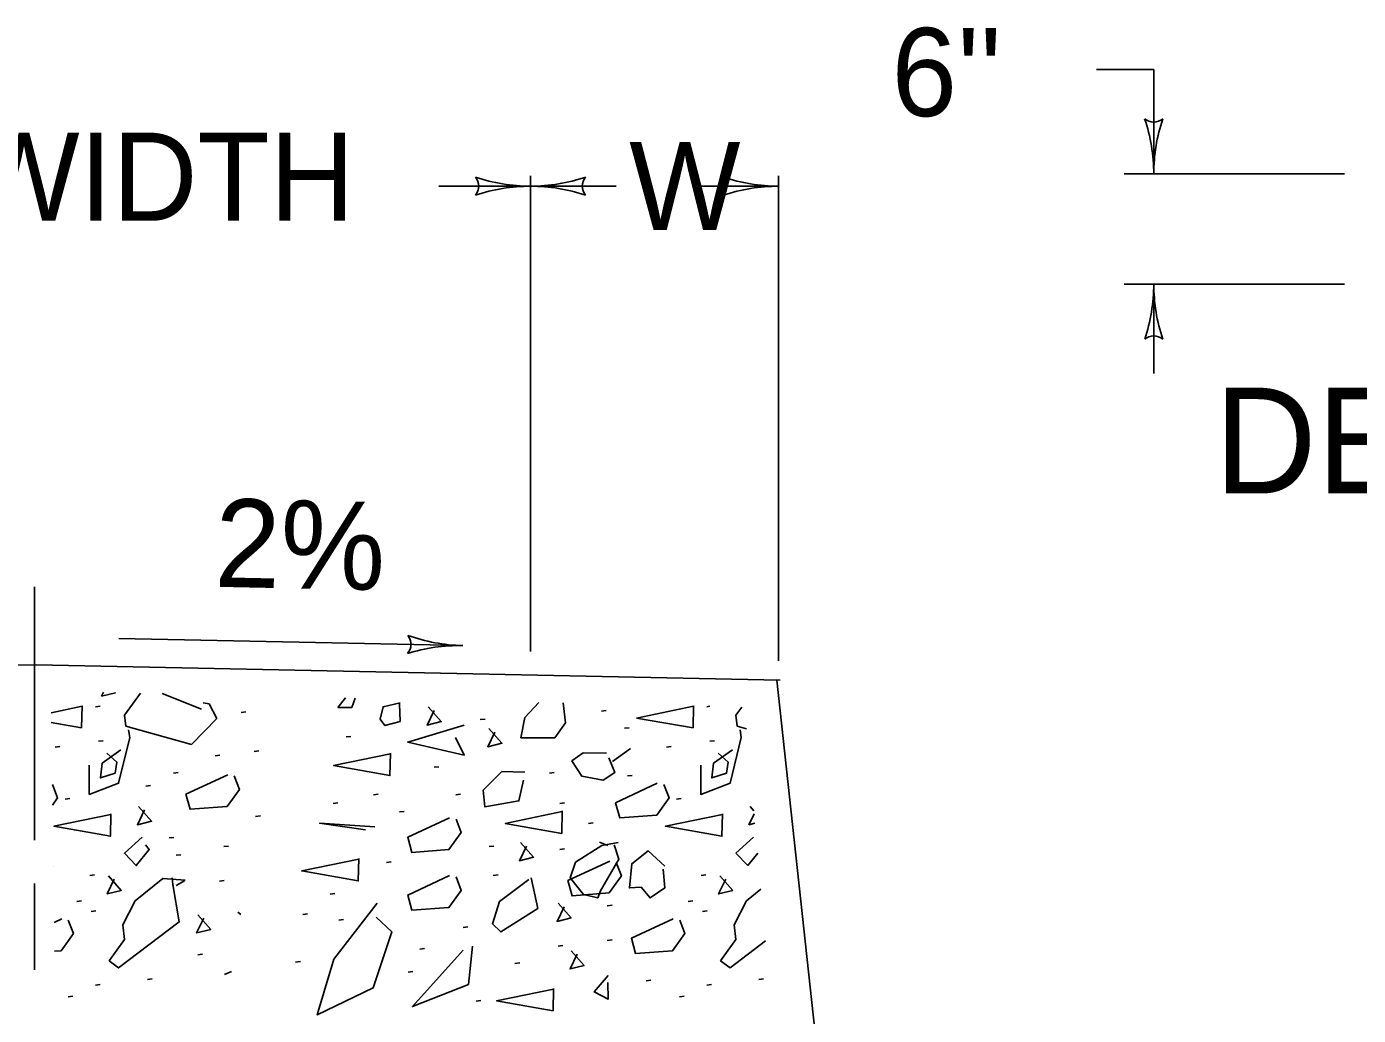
# Model space of a CAD drawing. Extents: x 1007 to 1035.5, y 1000.5 to 1021.5.
# Drawn here: x 1016.655 to 1019.675, y 1003.46 to 1005.703 of the extents above; entities that cross this region are included whole.
import ezdxf

# ---------------------------------------------------------------- set-up
doc = ezdxf.new("R2010")
doc.units = 0
doc.layers.add('Level 1', color=7, linetype='Continuous')
doc.layers.add('Level 11', color=7, linetype='Continuous')

msp = doc.modelspace()

# ---------------------------------------------------------------- linework, layer by layer
at = {"layer": 'Level 1'}
for p, q in [((1019.2111, 1005.6054), (1019.0816, 1005.6054)), ((1019.2111, 1005.3686), (1019.2111, 1005.6054)), ((1017.7978, 1004.285), (1017.7978, 1005.3645)), ((1018.3603, 1004.2643), (1018.3603, 1005.3645)), ((1019.6436, 1005.3686), (1019.1436, 1005.3686)), ((1017.59, 1005.3407), (1017.7978, 1005.3407)), ((1017.7978, 1005.3407), (1017.9918, 1005.3407)), ((1018.18, 1005.3407), (1018.3603, 1005.3407)), ((1019.6436, 1005.1186), (1019.1436, 1005.1186)), ((1019.2111, 1004.9161), (1019.2111, 1005.1186)), ((1016.6728, 1003.8572), (1016.6728, 1004.4316)), ((1016.864, 1004.3149), (1017.6439, 1004.2987)), ((1016.6766, 1004.2551), (1014.989, 1004.22)), ((1016.6766, 1004.2551), (1018.3641, 1004.22)), ((1018.3564, 1004.2202), (1018.4853, 1003.0325)), ((1016.6728, 1003.5634), (1016.6728, 1003.7593))]:
    msp.add_line(p, q, dxfattribs=at)
for points in [[(1016.8292, 1004.193), (1016.8246, 1004.1837)], [(1016.8246, 1004.1837), (1016.8567, 1004.1917)], [(1016.8567, 1004.1917), (1016.8561, 1004.1923)], [(1016.9134, 1004.191), (1016.877, 1004.1412)], [(1017.0517, 1004.1545), (1016.9622, 1004.1899)], [(1017.3785, 1004.1802), (1017.3608, 1004.1585)], [(1017.3928, 1004.1585), (1017.4004, 1004.1797)], [(1016.781, 1004.1611), (1016.7105, 1004.1465)], [(1016.7797, 1004.1118), (1016.781, 1004.1624)], [(1016.8218, 1004.1614), (1016.8112, 1004.1601)], [(1017.069, 1004.1665), (1017.0557, 1004.1692)], [(1017.0863, 1004.1332), (1017.069, 1004.1665)], [(1017.1523, 1004.1483), (1017.1417, 1004.147)], [(1017.3608, 1004.1585), (1017.3928, 1004.1585)], [(1017.5021, 1004.1692), (1017.4634, 1004.1598), (1017.4568, 1004.1318), (1017.4674, 1004.1172), (1017.5021, 1004.1265), (1017.5008, 1004.1665)], [(1017.5793, 1004.1515), (1017.5633, 1004.1182), (1017.5953, 1004.1262), (1017.5659, 1004.1595)], [(1017.8168, 1004.1699), (1017.7848, 1004.1358)], [(1017.8768, 1004.1238), (1017.8717, 1004.1687)], [(1017.9695, 1004.1517), (1017.9588, 1004.1503)], [(1018.1676, 1004.1611), (1018.0383, 1004.1344)], [(1018.1663, 1004.1118), (1018.1675, 1004.1618)], [(1018.2044, 1004.1609), (1018.1978, 1004.1601)], [(1018.2768, 1004.1592), (1018.2636, 1004.1412)], [(1016.7108, 1004.1239), (1016.7797, 1004.1118)], [(1016.877, 1004.1412), (1016.8797, 1004.1158)], [(1016.8797, 1004.1158), (1017.029, 1004.0745)], [(1017.029, 1004.0745), (1017.0863, 1004.1332)], [(1017.6474, 1004.1185), (1017.5194, 1004.0798), (1017.6474, 1004.0505), (1017.6274, 1004.0905)], [(1017.6946, 1004.132), (1017.6839, 1004.1307)], [(1017.7848, 1004.1358), (1017.7755, 1004.0892)], [(1017.8528, 1004.0892), (1017.8768, 1004.1238)], [(1018.0383, 1004.1344), (1018.1663, 1004.1118)], [(1018.2636, 1004.1412), (1018.2663, 1004.1158)], [(1018.2663, 1004.1158), (1018.2874, 1004.1099)], [(1016.797, 1004.0278), (1016.797, 1003.9611), (1016.8637, 1003.9864), (1016.889, 1004.0905), (1016.8863, 1004.1078)], [(1016.8283, 1004.0829), (1016.8177, 1004.0816)], [(1017.3903, 1004.0928), (1017.3796, 1004.0914)], [(1017.7168, 1004.1024), (1017.7008, 1004.0691), (1017.7328, 1004.0771), (1017.7034, 1004.1104)], [(1017.7755, 1004.0892), (1017.8528, 1004.0892)], [(1018.0218, 1004.1123), (1018.0112, 1004.111)], [(1018.1836, 1004.0278), (1018.1836, 1003.9611), (1018.2503, 1003.9864), (1018.2756, 1004.0905), (1018.2729, 1004.1078)], [(1018.2149, 1004.0829), (1018.2043, 1004.0816)], [(1016.7302, 1004.0698), (1016.7195, 1004.0685)], [(1016.869, 1004.0625), (1016.8263, 1004.0318), (1016.8223, 1003.9985), (1016.8557, 1004.0092), (1016.8597, 1004.0345), (1016.837, 1004.0545)], [(1017.1818, 1004.06), (1017.1711, 1004.0587)], [(1017.4803, 1004.0531), (1017.351, 1004.0264), (1017.479, 1004.0038), (1017.4803, 1004.0544)], [(1017.9702, 1004.0545), (1017.9168, 1004.0558), (1017.8915, 1004.0372), (1017.9142, 1004.0025), (1017.9622, 1003.9931), (1017.9888, 1004.0105), (1017.9755, 1004.0438)], [(1017.9835, 1004.0358), (1018.0248, 1004.0652)], [(1018.1168, 1004.0698), (1018.1061, 1004.0685)], [(1018.2556, 1004.0625), (1018.2129, 1004.0318), (1018.2089, 1003.9985), (1018.2423, 1004.0092), (1018.2463, 1004.0345), (1018.2236, 1004.0545)], [(1017.0934, 1004.0502), (1017.0828, 1004.0488)], [(1017.5899, 1004.024), (1017.5793, 1004.0227)], [(1016.9985, 1004.0109), (1016.9878, 1004.0096)], [(1017.1111, 1004.0059), (1017.0164, 1003.9619), (1017.0258, 1003.9273), (1017.1098, 1003.9339), (1017.1378, 1003.9726), (1017.1258, 1004.0033)], [(1017.7848, 1004.0118), (1017.7328, 1004.0132), (1017.6901, 1003.9704), (1017.6941, 1003.9331), (1017.7715, 1003.9464), (1017.7822, 1003.9931)], [(1017.8517, 1004.0109), (1017.841, 1004.0096)], [(1018.0284, 1004.0043), (1018.0178, 1004.003)], [(1016.7254, 1003.953), (1016.7134, 1003.9837)], [(1016.9363, 1003.9815), (1016.9257, 1003.9802)], [(1017.4525, 1003.9618), (1017.4418, 1003.9605)], [(1017.639, 1003.9618), (1017.6283, 1003.9605)], [(1018.0853, 1003.9863), (1017.9907, 1003.9423), (1018, 1003.9077), (1018.084, 1003.9143), (1018.112, 1003.953), (1018.1, 1003.9837)], [(1016.7135, 1003.9365), (1016.7254, 1003.953)], [(1016.7531, 1003.952), (1016.7424, 1003.9507)], [(1016.9224, 1003.9258), (1016.9064, 1003.8924), (1016.9384, 1003.9004), (1016.9091, 1003.9338)], [(1017.3608, 1003.9422), (1017.3502, 1003.9408)], [(1017.8746, 1003.9422), (1017.8639, 1003.9408)], [(1018.1397, 1003.952), (1018.129, 1003.9507)], [(1018.3042, 1003.924), (1018.2957, 1003.9338)], [(1016.8464, 1003.9157), (1016.7171, 1003.889), (1016.8451, 1003.8663), (1016.8464, 1003.917)], [(1017.1851, 1003.9128), (1017.1743, 1003.9114)], [(1017.5113, 1003.9226), (1017.5007, 1003.9213)], [(1017.6141, 1003.9078), (1017.5194, 1003.8638), (1017.5288, 1003.8291), (1017.6128, 1003.8358), (1017.6408, 1003.8744), (1017.6288, 1003.9051)], [(1017.8698, 1003.9222), (1017.7404, 1003.8955), (1017.8684, 1003.8728), (1017.8698, 1003.9235)], [(1018.233, 1003.9157), (1018.1037, 1003.889), (1018.2317, 1003.8663), (1018.233, 1003.917)], [(1018.3048, 1003.917), (1018.293, 1003.8924)], [(1017.4448, 1003.8878), (1017.3193, 1003.8958), (1017.4234, 1003.8811)], [(1017.9401, 1003.8964), (1017.9294, 1003.8951)], [(1018.293, 1003.8924), (1018.3068, 1003.8958)], [(1016.917, 1003.8638), (1016.877, 1003.8278), (1016.9037, 1003.7998), (1016.933, 1003.8358), (1016.925, 1003.8464)], [(1016.9887, 1003.8637), (1016.978, 1003.8623)], [(1017.1131, 1003.844), (1017.1024, 1003.8427)], [(1017.7143, 1003.844), (1017.7036, 1003.8427)], [(1017.7887, 1003.8439), (1017.7727, 1003.8106), (1017.8048, 1003.8186), (1017.7753, 1003.8519)], [(1017.9968, 1003.8518), (1017.9595, 1003.8451), (1017.8995, 1003.8078), (1017.8875, 1003.7718), (1017.9182, 1003.7344), (1017.9502, 1003.7264), (1017.9568, 1003.7424), (1017.9982, 1003.8144), (1017.9875, 1003.8464)], [(1017.9542, 1003.8531), (1017.9728, 1003.8451)], [(1018.3036, 1003.8638), (1018.2636, 1003.8278)], [(1017.0051, 1003.8244), (1016.9944, 1003.8231)], [(1017.4084, 1003.8143), (1017.279, 1003.7875), (1017.4071, 1003.7648), (1017.4084, 1003.8156)], [(1017.8746, 1003.8375), (1017.8639, 1003.8362)], [(1018.1022, 1003.7984), (1018.0648, 1003.8331), (1018.0275, 1003.8038), (1018.0222, 1003.7491), (1018.0488, 1003.7504), (1018.0688, 1003.7264), (1018.1022, 1003.7491), (1018.0982, 1003.7918)], [(1018.2636, 1003.8278), (1018.2903, 1003.7998)], [(1018.2903, 1003.7998), (1018.3129, 1003.8275)], [(1016.7156, 1003.7984), (1016.7155, 1003.7984)], [(1017.4819, 1003.808), (1017.4713, 1003.8067)], [(1017.9773, 1003.8096), (1017.8827, 1003.7656), (1017.892, 1003.7309), (1017.976, 1003.7376), (1018.004, 1003.7763), (1017.992, 1003.8069)], [(1016.8088, 1003.7786), (1016.7981, 1003.7773)], [(1016.8538, 1003.7687), (1016.8378, 1003.7353), (1016.8698, 1003.7433), (1016.8404, 1003.7767)], [(1017.0143, 1003.7664), (1016.9637, 1003.7704), (1016.901, 1003.7198), (1016.873, 1003.6651), (1016.877, 1003.6318), (1016.8423, 1003.5837), (1016.8637, 1003.5677), (1017.001, 1003.6718), (1016.9863, 1003.7571), (1016.985, 1003.7718)], [(1016.9943, 1003.7544), (1017.013, 1003.7651)], [(1017.1033, 1003.7655), (1017.0926, 1003.7642)], [(1017.6141, 1003.7769), (1017.5194, 1003.7328), (1017.5288, 1003.6982), (1017.6128, 1003.7048), (1017.6408, 1003.7435), (1017.6288, 1003.7743)], [(1017.7942, 1003.7678), (1017.7274, 1003.7184), (1017.7114, 1003.6678), (1017.7301, 1003.6491), (1017.8142, 1003.7024), (1017.7995, 1003.7718)], [(1017.7241, 1003.7786), (1017.7134, 1003.7773)], [(1018.1953, 1003.7786), (1018.1847, 1003.7773)], [(1018.2403, 1003.7687), (1018.2243, 1003.7353), (1018.2563, 1003.7433), (1018.227, 1003.7767)], [(1017.3543, 1003.736), (1017.3436, 1003.7347)], [(1018.3203, 1003.7462), (1018.2876, 1003.7198)], [(1016.7793, 1003.7197), (1016.7686, 1003.7183)], [(1016.812, 1003.6968), (1016.8013, 1003.6954)], [(1017.141, 1003.6891), (1017.1343, 1003.6944)], [(1017.2921, 1003.6903), (1017.2814, 1003.6889)], [(1017.4501, 1003.7144), (1017.3514, 1003.5877), (1017.314, 1003.461), (1017.4408, 1003.5223), (1017.4834, 1003.6491), (1017.4474, 1003.6824)], [(1017.8738, 1003.7065), (1017.8578, 1003.6732), (1017.8898, 1003.6812), (1017.8604, 1003.7145)], [(1017.9826, 1003.7098), (1017.9719, 1003.7085)], [(1018.1658, 1003.7197), (1018.1552, 1003.7183)], [(1018.1986, 1003.6968), (1018.1879, 1003.6954)], [(1018.2876, 1003.7198), (1018.2596, 1003.6651)], [(1016.7348, 1003.6788), (1016.7174, 1003.6706)], [(1016.7614, 1003.6453), (1016.7494, 1003.6761)], [(1017.0566, 1003.6803), (1017.0406, 1003.647), (1017.0726, 1003.655), (1017.0433, 1003.6883)], [(1017.3739, 1003.6772), (1017.3633, 1003.6758)], [(1017.6553, 1003.6608), (1017.6447, 1003.6594)], [(1018.1213, 1003.6788), (1018.0267, 1003.6347), (1018.036, 1003.6), (1018.12, 1003.6067), (1018.148, 1003.6453), (1018.136, 1003.6761)], [(1018.2596, 1003.6651), (1018.2636, 1003.6318)], [(1016.7334, 1003.6067), (1016.7614, 1003.6453)], [(1017.9826, 1003.6313), (1017.9719, 1003.63)], [(1018.2636, 1003.6318), (1018.2289, 1003.5837)], [(1016.7183, 1003.6054), (1016.7334, 1003.6067)], [(1017.6448, 1003.6078), (1017.5301, 1003.4797), (1017.6568, 1003.5303), (1017.6661, 1003.6171)], [(1017.5572, 1003.6117), (1017.5465, 1003.6103)], [(1017.8713, 1003.6183), (1017.8607, 1003.6169)], [(1017.9033, 1003.5985), (1017.8873, 1003.5652), (1017.9193, 1003.5732), (1017.8899, 1003.6065)], [(1018.2503, 1003.5677), (1018.3308, 1003.6288)], [(1017.0542, 1003.5986), (1017.0435, 1003.5973)], [(1017.2758, 1003.5823), (1017.2651, 1003.5809)], [(1017.7732, 1003.5789), (1017.7625, 1003.5776)], [(1018.2289, 1003.5837), (1018.2503, 1003.5677)], [(1016.9396, 1003.5429), (1016.9289, 1003.5416)], [(1017.1197, 1003.5597), (1017.1037, 1003.553)], [(1017.531, 1003.5593), (1017.5203, 1003.558)], [(1017.9742, 1003.5503), (1017.9422, 1003.513), (1017.9742, 1003.497), (1017.9728, 1003.5343)], [(1018.0709, 1003.5397), (1018.0603, 1003.5383)], [(1018.3262, 1003.5429), (1018.3155, 1003.5416)], [(1016.8218, 1003.5298), (1016.8112, 1003.5285)], [(1017.8502, 1003.5197), (1017.7208, 1003.493), (1017.8488, 1003.4703), (1017.8502, 1003.521)], [(1018.2084, 1003.5298), (1018.1978, 1003.5285)], [(1016.7597, 1003.5037), (1016.7489, 1003.5023)], [(1017.6848, 1003.4938), (1017.6742, 1003.4925)], [(1018.1463, 1003.5037), (1018.1355, 1003.5023)]]:
    msp.add_lwpolyline(points, dxfattribs=at)
at = {"layer": 'Level 11'}
for centre, radius, start, end in [((1019.2111, 1005.5172), 0.0313, 228.7746, 310.8913), ((1018.8201, 1005.3686), 0.3909, 0, 18.6688), ((1019.602, 1005.3686), 0.3909, 161.3472, 179.9939), ((1017.6492, 1005.3407), 0.0313, 318.7746, 40.8913), ((1017.7978, 1005.7313), 0.3906, 251.3472, 269.9939), ((1017.7978, 1005.7313), 0.3906, 270, 288.6688), ((1017.9463, 1005.3406), 0.0313, 138.7746, 220.8913), ((1018.2117, 1005.3407), 0.0313, 318.7746, 40.8913), ((1018.3603, 1005.7313), 0.3906, 251.3472, 269.9939), ((1018.8201, 1005.3686), 0.3909, 359.9878, 0), ((1017.7978, 1004.95), 0.3906, 90, 108.6688), ((1017.7978, 1005.7313), 0.3906, 269.9878, 270), ((1017.7978, 1004.95), 0.3906, 89.9878, 90), ((1017.7978, 1004.95), 0.3906, 71.3472, 89.9939), ((1018.3603, 1004.95), 0.3906, 90, 108.6688), ((1018.3603, 1004.95), 0.3906, 89.9878, 90), ((1018.8201, 1005.1186), 0.3909, 341.3472, 359.9939), ((1019.602, 1005.1186), 0.3909, 179.9878, 180), ((1019.602, 1005.1186), 0.3909, 180, 198.6688), ((1019.211, 1004.9699), 0.0313, 48.7746, 130.8913), ((1017.4954, 1004.3018), 0.0313, 317.5835, 39.7002), ((1017.6358, 1003.9081), 0.3906, 88.8089, 107.4777), ((1017.652, 1004.6892), 0.3906, 250.1561, 268.8028), ((1017.6358, 1003.9081), 0.3906, 88.7967, 88.8089)]:
    msp.add_arc(centre, radius, start, end, dxfattribs=at)

# ---------------------------------------------------------------- texts
at = {"layer": 'Level 1'}
for s, height, p in [("6''", 0.2, (1018.6163, 1005.4996)), ('PIER WIDTH', 0.2, (1015.8242, 1005.2622)), ('W', 0.2, (1018.0215, 1005.2411)), ("DETAIL ''A''", 0.24, (1019.3486, 1004.6437))]:
    msp.add_text(s, height=height, dxfattribs=at).set_placement(p)
msp.add_text('2%', height=0.2, rotation=358.8065, dxfattribs=at).set_placement((1017.0801, 1004.4321))

doc.saveas('drawing.dxf')
